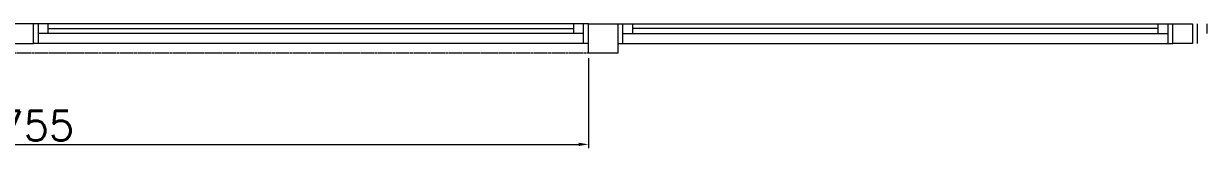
# Model space of a CAD drawing. Header units: millimetres. Extents: x -2143172 to 5255, y -610845 to 279739.
# Drawn here: x -1219017 to -1212986, y -11200 to -10565 of the extents above; entities that cross this region are included whole.
import ezdxf

# ---------------------------------------------------------------- set-up
doc = ezdxf.new("R2010")
doc.units = ezdxf.units.MM
doc.header["$LTSCALE"] = 30
doc.linetypes.add('HIDDEN2', pattern=[0.1875, 0.125, -0.0625])
doc.layers.get('0').update_dxf_attribs({"lineweight": 5})
doc.layers.get('Defpoints').update_dxf_attribs({"lineweight": 5})
for name, color, linetype, lineweight in [('1_CONTORNO', 3, 'Continuous', 5), ('Aluminum', 7, 'Continuous', 5), ('Proj', 7, 'HIDDEN2', 5), ('Structure', 20, 'Continuous', 5)]:
    doc.layers.add(name, color=color, linetype=linetype, lineweight=lineweight)
doc.styles.add('SIMPLEX', font='SIMPLEX.shx', dxfattribs={"height": 150})
doc.dimstyles.new('Buk', dxfattribs={"dimtxt": 150, "dimasz": 50, "dimexe": 20, "dimexo": 25, "dimgap": 20, "dimtad": 1, "dimdec": 0, "dimrnd": 5, "dimdsep": 46, "dimtxsty": 'SIMPLEX', "dimcen": 0, "dimdle": 20, "dimclrd": 256, "dimclre": 256, "dimclrt": 256, "dimadec": 0, "dimazin": 0, "dimtfac": 0.0075, "dimtdec": 0, "dimtmove": 1, "dimatfit": 2, "dimldrblk": 'ARCHTICK', "dimfxl": 1, "dimtolj": 1, "dimtzin": 0, "dimlwd": -1, "dimlwe": -1, "dimarcsym": 0})

# ---------------------------------------------------------------- blocks, each defined once
blk = doc.blocks.new('*D148')
at = {"layer": '1_CONTORNO', "linetype": 'Continuous', "transparency": 16777216}
for p, q in [((-1221894.6, -10740.2), (-1221894.6, -11199.7)), ((-1216138.8, -10740.2), (-1216138.8, -11199.7))]:
    blk.add_line(p, q, dxfattribs=at)
at = {"layer": '1_CONTORNO', "transparency": 16777216}
blk.add_line((-1221844.6, -11179.7), (-1216188.8, -11179.7), dxfattribs=at)
for points in [[(-1221844.6, -11171.4), (-1221844.6, -11188.1), (-1221894.6, -11179.7)], [(-1216188.8, -11171.4), (-1216188.8, -11188.1), (-1216138.8, -11179.7)]]:
    blk.add_solid(points, dxfattribs=at)
at = {"layer": 'Defpoints', "color": 0, "transparency": 16777216}
for p in [(-1221894.6, -10715.2, 0), (-1216138.8, -10715.2, 0), (-1216138.8, -11179.7)]:
    blk.add_point(p, dxfattribs=at)
at = {"layer": '1_CONTORNO', "transparency": 16777216, "insert": (-1219016.7, -11084.7), "char_height": 150, "attachment_point": 5, "style": 'SIMPLEX'}
blk.add_mtext('\\A1;5755', dxfattribs=at)
blk = doc.blocks.new('_ArchTick')
at = {"color": 0, "linetype": 'ByBlock', "const_width": 0.15}
blk.add_lwpolyline([(-0.5, -0.5), (0.5, 0.5)], dxfattribs=at)

msp = doc.modelspace()

# ---------------------------------------------------------------- linework, layer by layer
at = {"layer": 'Aluminum'}
for p, q in [((-1216138.8, -10565.2, 0), (-1218966.7, -10565.2, 0)), ((-1218941.7, -10665.2, 0), (-1218941.7, -10565.2, 0)), ((-1218891.7, -10615.2, 0), (-1218891.7, -10565.2, 0)), ((-1218891.7, -10590.2, 0), (-1216213.8, -10590.2, 0)), ((-1216213.8, -10615.2, 0), (-1216213.8, -10565.2, 0)), ((-1216163.8, -10665.2, 0), (-1216163.8, -10565.2, 0)), ((-1215988.8, -10565.2, 0), (-1213160.9, -10565.2, 0)), ((-1215963.8, -10665.2, 0), (-1215963.8, -10565.2, 0)), ((-1215913.8, -10615.2, 0), (-1215913.8, -10565.2, 0)), ((-1213235.9, -10590.2, 0), (-1215913.8, -10590.2, 0)), ((-1213235.9, -10615.2, 0), (-1213235.9, -10565.2, 0)), ((-1213185.9, -10665.2, 0), (-1213185.9, -10565.2, 0)), ((-1213035.9, -10665.2, 0), (-1213035.9, -10565.2, 0)), ((-1212985.9, -10615.2, 0), (-1212985.9, -10565.2, 0)), ((-1216138.8, -10665.2, 0), (-1218966.7, -10665.2, 0)), ((-1216163.8, -10615.2, 0), (-1218941.7, -10615.2, 0)), ((-1215988.8, -10665.2, 0), (-1213160.9, -10665.2, 0)), ((-1215963.8, -10615.2, 0), (-1213185.9, -10615.2, 0))]:
    msp.add_line(p, q, dxfattribs=at)
at = {"layer": 'Aluminum', "elevation": 0}
for points in [[(-1218966.7, -10665.2), (-1218966.7, -10565.2), (-1219066.7, -10565.2), (-1219066.7, -10665.2)], [(-1213160.9, -10665.2), (-1213160.9, -10565.2), (-1213060.9, -10565.2), (-1213060.9, -10665.2)]]:
    msp.add_lwpolyline(points, close=True, dxfattribs=at)
at = {"layer": 'Proj', "elevation": 0}
msp.add_lwpolyline([(-1216138.8, -10715.2), (-1221894.6, -10715.2)], dxfattribs=at)
at = {"layer": 'Structure', "elevation": 0}
msp.add_lwpolyline([(-1216138.8, -10715.2), (-1216138.8, -10565.2), (-1215988.8, -10565.2), (-1215988.8, -10715.2)], close=True, dxfattribs=at)

# ---------------------------------------------------------------- dimensions: what is measured, and where the dimension line sits
at = {"layer": '1_CONTORNO'}
dim = msp.add_linear_dim(base=(-1216138.8, -11179.7, 0), p1=(-1221894.6, -10715.2, 0), p2=(-1216138.8, -10715.2, 0), dimstyle='Buk', dxfattribs=at)
dim.commit()
dim.dimension.update_dxf_attribs({"geometry": '*D148', "text_midpoint": (-1219016.7, -11084.7, 0)})

doc.saveas('drawing.dxf')
